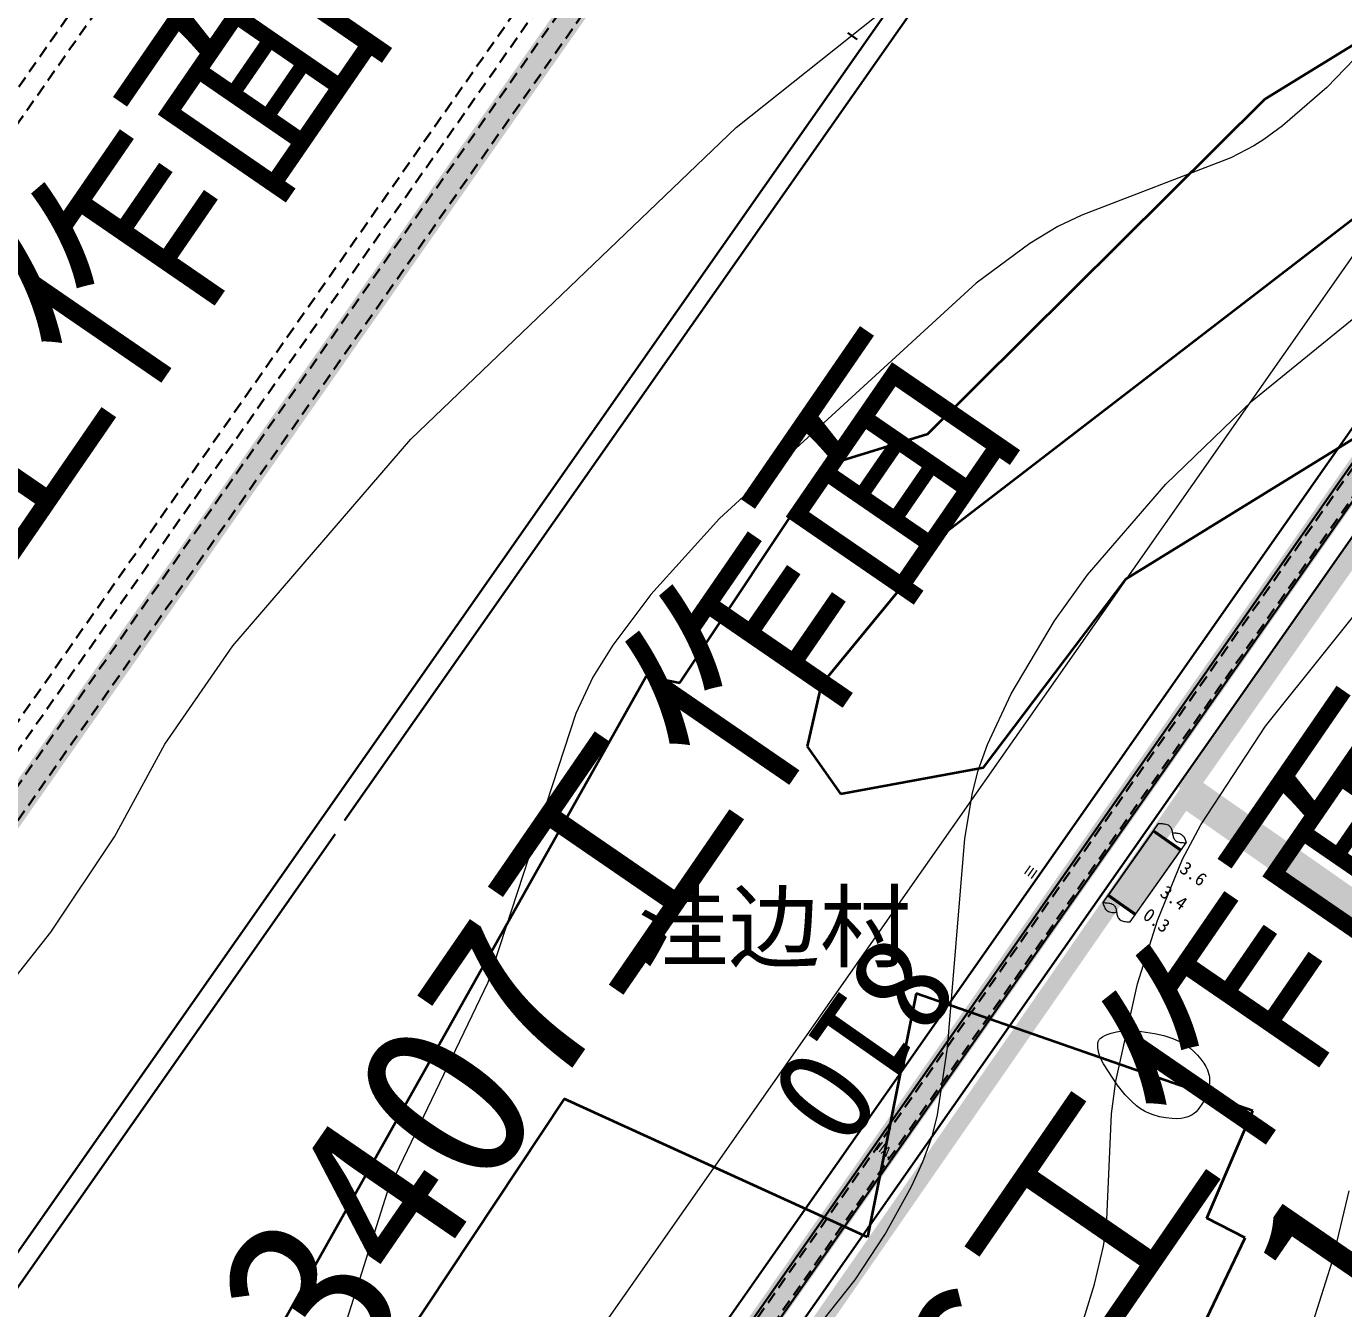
# Model space of a CAD drawing. Header units: inches. Extents: x 36473197 to 36486087, y 3899343 to 3911260.
# Drawn here: x 36480013.5 to 36480407.9, y 3905355 to 3905739.1 of the extents above; entities that cross this region are included whole.
import ezdxf

# ---------------------------------------------------------------- set-up
doc = ezdxf.new("R2010")
doc.units = ezdxf.units.IN
doc.header["$MEASUREMENT"] = 0
doc.linetypes.add('ACAD_ISO02W100', pattern=[15, 12, -3])
doc.linetypes.add('虚线', pattern=[0.0045, 0.00175, -0.001, 0.00175])
doc.layers.get('Defpoints').update_dxf_attribs({"lineweight": 0})
doc.layers.add('0，2022年3季度接续', color=3, linetype='Continuous')
doc.layers.add('0，2022年4季度接续', color=40, linetype='ACAD_ISO02W100')
for name, color, linetype, lineweight in [('4煤底板等值线', 7, 'Continuous', 0), ('可采边界', 7, 'Continuous', 0), ('四盘区泄水巷设计', 7, 'Continuous', 0), ('四盘区辅运巷', 7, 'Continuous', 0), ('小柱状', 7, 'Continuous', 0), ('居民地', 7, 'Continuous', 0), ('巷道', 7, 'Continuous', 0), ('巷道掘进尺', 7, 'Continuous', 0), ('巷道注记', 7, 'Continuous', 0)]:
    doc.layers.add(name, color=color, linetype=linetype, lineweight=lineweight)
doc.styles.add('仿宋', font='simfang.ttf')
doc.styles.add('仿宋_GB2312', font='')
doc.styles.add('宋体', font='SIMSUN.TTC')
doc.styles.add('黑体', font='simhei.ttf')
doc.styles.get('仿宋_GB2312').set_extended_font_data('仿宋_GB2312')
doc.dimstyles.get("Standard").update_dxf_attribs({"dimtxt": 30, "dimasz": 20, "dimexe": 0.18, "dimexo": 0.0625, "dimgap": 0.09, "dimtad": 1, "dimdec": 0, "dimzin": 0, "dimdsep": 46, "dimtxsty": '仿宋', "dimcen": 0.09, "dimclrd": 150, "dimclre": 150, "dimadec": 0, "dimazin": 0, "dimtfac": 1, "dimtdec": 0, "dimtofl": 0, "dimtmove": 0, "dimatfit": 3, "dimfxl": 1, "dimtolj": 1, "dimtzin": 0, "dimlwd": 0, "dimarcsym": 0})

# ---------------------------------------------------------------- blocks, each defined once
blk = doc.blocks.new('*D204')
at = {"layer": 'Defpoints', "color": 0, "transparency": 16777216}
for p in [(36476925.52, 3911082.36), (36486060.15, 3904950.04), (36485936.09, 3904772.87)]:
    blk.add_point(p, dxfattribs=at)
at = {"layer": '四盘区辅运巷', "color": 150, "lineweight": -2, "transparency": 16777216}
for p, q in [((36476925.55, 3911082.41), (36477049.68, 3911259.68)), ((36485936.12, 3904772.92), (36486060.25, 3904950.19))]:
    blk.add_line(p, q, dxfattribs=at)
at = {"layer": '四盘区辅运巷', "color": 150, "lineweight": 0, "transparency": 16777216}
blk.add_line((36477065.96, 3911248.06), (36486043.76, 3904961.51), dxfattribs=at)
at = {"layer": '四盘区辅运巷', "color": 150, "transparency": 16777216}
for points in [[(36477067.87, 3911250.79), (36477064.05, 3911245.33), (36477049.58, 3911259.53)], [(36486045.68, 3904964.24), (36486041.85, 3904958.78), (36486060.15, 3904950.04)]]:
    blk.add_solid(points, dxfattribs=at)
at = {"layer": '四盘区辅运巷', "color": 0, "transparency": 16777216, "insert": (36481563.62, 3908117.29), "char_height": 30, "attachment_point": 5, "rotation": 324.9991, "style": '仿宋'}
blk.add_mtext('\\A1;1100', dxfattribs=at)
blk = doc.blocks.new('*D224')
at = {"layer": 'Defpoints', "color": 0, "transparency": 16777216}
for p in [(36480515.91, 3905753.51), (36480019.68, 3905112.14), (36480051.32, 3905089.99)]:
    blk.add_point(p, dxfattribs=at)
at = {"layer": '可采边界', "color": 150, "lineweight": -2, "transparency": 16777216}
for p, q in [((36480515.86, 3905753.54), (36480484.13, 3905775.76)), ((36480051.27, 3905090.03), (36480019.54, 3905112.25))]:
    blk.add_line(p, q, dxfattribs=at)
at = {"layer": '可采边界', "color": 150, "lineweight": 0, "transparency": 16777216}
blk.add_line((36480472.81, 3905759.28), (36480031.16, 3905128.53), dxfattribs=at)
at = {"layer": '可采边界', "color": 150, "transparency": 16777216}
for points in [[(36480475.54, 3905757.36), (36480470.07, 3905761.19), (36480484.28, 3905775.66)], [(36480033.89, 3905126.61), (36480028.43, 3905130.44), (36480019.68, 3905112.14)]]:
    blk.add_solid(points, dxfattribs=at)
at = {"layer": '可采边界', "color": 0, "transparency": 16777216, "insert": (36480264.48, 3905435.15), "char_height": 30, "attachment_point": 5, "rotation": 235.0004, "style": '仿宋'}
blk.add_mtext('\\A1;810', dxfattribs=at)

msp = doc.modelspace()

# ---------------------------------------------------------------- hatches: boundary and pattern name
at = {"layer": '小柱状', "lineweight": 0}
h = msp.add_hatch(dxfattribs=at)
h.set_pattern_fill('细粒砂岩_1', color=256, scale=100, angle=-35, style=0, pattern_type=2)
h.set_pattern_definition([(145, (36480351.13093, 3905492.13757), (-0.344146, -0.49149), [0.007222, -0.592778]), (145, (36480351.1351, 3905492.13587), (-0.344146, -0.49149), [0.016, -0.584]), (145, (36480351.1377, 3905492.13525), (-0.344146, -0.49149), [0.021, -0.579]), (145, (36480351.14015, 3905492.1348), (-0.344146, -0.49149), [0.02552, -0.57448]), (145, (36480351.1418, 3905492.13485), (-0.344146, -0.49149), [0.02812, -0.57188]), (145, (36480351.1434, 3905492.1349), (-0.344146, -0.49149), [0.03072, -0.56928]), (145, (36480351.14506, 3905492.135), (-0.344146, -0.49149), [0.03332, -0.56668]), (145, (36480351.1466, 3905492.13513), (-0.344146, -0.49149), [0.035708, -0.564292]), (145, (36480351.1478, 3905492.1355), (-0.344146, -0.49149), [0.037246, -0.562754]), (145, (36480351.149, 3905492.1359), (-0.344146, -0.49149), [0.038785, -0.561215]), (145, (36480351.1502, 3905492.13627), (-0.344146, -0.49149), [0.040323, -0.559677]), (145, (36480351.1514, 3905492.13664), (-0.344146, -0.49149), [0.04186, -0.55814]), (145, (36480351.15263, 3905492.137), (-0.344146, -0.49149), [9e-17, -0.6]), (145, (36480351.15263, 3905492.137), (-0.344146, -0.49149), [0.0434, -0.5566]), (145, (36480351.15353, 3905492.1376), (-0.344146, -0.49149), [0.0442, -0.5558]), (145, (36480351.15444, 3905492.1382), (-0.344146, -0.49149), [0.045, -0.555]), (145, (36480351.15534, 3905492.1388), (-0.344146, -0.49149), [0.0458, -0.5542]), (145, (36480351.15624, 3905492.1394), (-0.344146, -0.49149), [0.0466, -0.5534]), (145, (36480351.15714, 3905492.13997), (-0.344146, -0.49149), [0.0474, -0.5526]), (145, (36480351.15804, 3905492.14056), (-0.344146, -0.49149), [4e-17, -0.6]), (145, (36480351.15804, 3905492.14056), (-0.344146, -0.49149), [0.0482, -0.5518]), (145, (36480351.1587, 3905492.1413), (-0.344146, -0.49149), [0.048477, -0.551523]), (145, (36480351.1594, 3905492.14204), (-0.344146, -0.49149), [0.048754, -0.551246]), (145, (36480351.1601, 3905492.1428), (-0.344146, -0.49149), [0.04903, -0.55097]), (145, (36480351.1608, 3905492.1435), (-0.344146, -0.49149), [0.049308, -0.550692]), (145, (36480351.1615, 3905492.14426), (-0.344146, -0.49149), [0.049585, -0.550415]), (145, (36480351.16216, 3905492.145), (-0.344146, -0.49149), [0.04986, -0.55014]), (145, (36480351.16274, 3905492.1458), (-0.344146, -0.49149), [0.04986, -0.55014]), (145, (36480351.1632, 3905492.1467), (-0.344146, -0.49149), [0.049585, -0.550415]), (145, (36480351.16366, 3905492.1476), (-0.344146, -0.49149), [0.049308, -0.550692]), (145, (36480351.1641, 3905492.1485), (-0.344146, -0.49149), [0.04903, -0.55097]), (145, (36480351.1646, 3905492.1494), (-0.344146, -0.49149), [0.048754, -0.551246]), (145, (36480351.16504, 3905492.1503), (-0.344146, -0.49149), [0.048477, -0.551523]), (145, (36480351.1655, 3905492.1512), (-0.344146, -0.49149), [0.0482, -0.5518]), (145, (36480351.126, 3905492.17885), (-0.344146, -0.49149), [4e-17, -0.6]), (145, (36480351.16574, 3905492.15226), (-0.344146, -0.49149), [0.0474, -0.5526]), (145, (36480351.166, 3905492.1533), (-0.344146, -0.49149), [0.0466, -0.5534]), (145, (36480351.16623, 3905492.15435), (-0.344146, -0.49149), [0.0458, -0.5542]), (145, (36480351.1665, 3905492.1554), (-0.344146, -0.49149), [0.045, -0.555]), (145, (36480351.1667, 3905492.15645), (-0.344146, -0.49149), [0.0442, -0.5558]), (145, (36480351.167, 3905492.1575), (-0.344146, -0.49149), [0.0434, -0.5566]), (145, (36480351.1314, 3905492.1824), (-0.344146, -0.49149), [0, -0.6]), (145, (36480351.1669, 3905492.15876), (-0.344146, -0.49149), [0.04186, -0.55814]), (145, (36480351.16686, 3905492.16), (-0.344146, -0.49149), [0.040323, -0.559677]), (145, (36480351.1668, 3905492.1613), (-0.344146, -0.49149), [0.038785, -0.561215]), (145, (36480351.16675, 3905492.16254), (-0.344146, -0.49149), [0.037246, -0.562754]), (145, (36480351.1667, 3905492.1638), (-0.344146, -0.49149), [0.035708, -0.564292]), (145, (36480351.1663, 3905492.1653), (-0.344146, -0.49149), [0.03332, -0.56668]), (145, (36480351.1658, 3905492.1669), (-0.344146, -0.49149), [0.03072, -0.56928]), (145, (36480351.1653, 3905492.16844), (-0.344146, -0.49149), [0.02812, -0.57188]), (145, (36480351.1648, 3905492.17), (-0.344146, -0.49149), [0.02552, -0.57448]), (145, (36480351.16353, 3905492.1721), (-0.344146, -0.49149), [0.021, -0.579]), (145, (36480351.16206, 3905492.17437), (-0.344146, -0.49149), [0.016, -0.584]), (145, (36480351.1601, 3905492.1767), (-0.344146, -0.49149), [0.01011, -0.58989]), (145, (36480351.07, 3905492.17744), (-0.344146, -0.49149), [0.007222, -0.592778]), (145, (36480351.07415, 3905492.17574), (-0.344146, -0.49149), [0.016, -0.584]), (145, (36480351.07677, 3905492.1751), (-0.344146, -0.49149), [0.021, -0.579]), (145, (36480351.0792, 3905492.17465), (-0.344146, -0.49149), [0.02552, -0.57448]), (145, (36480351.08083, 3905492.1747), (-0.344146, -0.49149), [0.02812, -0.57188]), (145, (36480351.0825, 3905492.1748), (-0.344146, -0.49149), [0.03072, -0.56928]), (145, (36480351.0841, 3905492.17487), (-0.344146, -0.49149), [0.03332, -0.56668]), (145, (36480351.08566, 3905492.175), (-0.344146, -0.49149), [0.035708, -0.564292]), (145, (36480351.08686, 3905492.1754), (-0.344146, -0.49149), [0.037246, -0.562754]), (145, (36480351.08807, 3905492.17576), (-0.344146, -0.49149), [0.038785, -0.561215]), (145, (36480351.0893, 3905492.17614), (-0.344146, -0.49149), [0.040323, -0.559677]), (145, (36480351.0905, 3905492.1765), (-0.344146, -0.49149), [0.04186, -0.55814]), (145, (36480351.0917, 3905492.1769), (-0.344146, -0.49149), [2e-17, -0.6]), (145, (36480351.0917, 3905492.1769), (-0.344146, -0.49149), [0.0434, -0.5566]), (145, (36480351.0926, 3905492.1775), (-0.344146, -0.49149), [0.0442, -0.5558]), (145, (36480351.0935, 3905492.1781), (-0.344146, -0.49149), [0.045, -0.555]), (145, (36480351.0944, 3905492.17866), (-0.344146, -0.49149), [0.0458, -0.5542]), (145, (36480351.0953, 3905492.17925), (-0.344146, -0.49149), [0.0466, -0.5534]), (145, (36480351.0962, 3905492.17984), (-0.344146, -0.49149), [0.0474, -0.5526]), (145, (36480351.0971, 3905492.18043), (-0.344146, -0.49149), [2e-17, -0.6]), (145, (36480351.0971, 3905492.18043), (-0.344146, -0.49149), [0.0482, -0.5518]), (145, (36480351.0978, 3905492.1812), (-0.344146, -0.49149), [0.048477, -0.551523]), (145, (36480351.09846, 3905492.1819), (-0.344146, -0.49149), [0.048754, -0.551246]), (145, (36480351.09915, 3905492.18265), (-0.344146, -0.49149), [0.04903, -0.55097]), (145, (36480351.09983, 3905492.1834), (-0.344146, -0.49149), [0.049308, -0.550692]), (145, (36480351.1005, 3905492.18413), (-0.344146, -0.49149), [0.049585, -0.550415]), (145, (36480351.1012, 3905492.1849), (-0.344146, -0.49149), [0.04986, -0.55014]), (145, (36480351.1018, 3905492.1857), (-0.344146, -0.49149), [0.04986, -0.55014]), (145, (36480351.10224, 3905492.1866), (-0.344146, -0.49149), [0.049585, -0.550415]), (145, (36480351.1027, 3905492.1875), (-0.344146, -0.49149), [0.049308, -0.550692]), (145, (36480351.10316, 3905492.1884), (-0.344146, -0.49149), [0.04903, -0.55097]), (145, (36480351.1036, 3905492.1893), (-0.344146, -0.49149), [0.048754, -0.551246]), (145, (36480351.1041, 3905492.1902), (-0.344146, -0.49149), [0.048477, -0.551523]), (145, (36480351.10454, 3905492.1911), (-0.344146, -0.49149), [0.0482, -0.5518]), (145, (36480351.06506, 3905492.2187), (-0.344146, -0.49149), [0, -0.6]), (145, (36480351.1048, 3905492.1921), (-0.344146, -0.49149), [0.0474, -0.5526]), (145, (36480351.10503, 3905492.1932), (-0.344146, -0.49149), [0.0466, -0.5534]), (145, (36480351.1053, 3905492.1942), (-0.344146, -0.49149), [0.0458, -0.5542]), (145, (36480351.1055, 3905492.1953), (-0.344146, -0.49149), [0.045, -0.555]), (145, (36480351.1058, 3905492.1963), (-0.344146, -0.49149), [0.0442, -0.5558]), (145, (36480351.106, 3905492.1974), (-0.344146, -0.49149), [0.0434, -0.5566]), (145, (36480351.07047, 3905492.22227), (-0.344146, -0.49149), [4e-17, -0.6]), (145, (36480351.10596, 3905492.19863), (-0.344146, -0.49149), [0.04186, -0.55814]), (145, (36480351.1059, 3905492.1999), (-0.344146, -0.49149), [0.040323, -0.559677]), (145, (36480351.10585, 3905492.20115), (-0.344146, -0.49149), [0.038785, -0.561215]), (145, (36480351.1058, 3905492.2024), (-0.344146, -0.49149), [0.037246, -0.562754]), (145, (36480351.10574, 3905492.2037), (-0.344146, -0.49149), [0.035708, -0.564292]), (145, (36480351.10533, 3905492.2052), (-0.344146, -0.49149), [0.03332, -0.56668]), (145, (36480351.10484, 3905492.20674), (-0.344146, -0.49149), [0.03072, -0.56928]), (145, (36480351.10435, 3905492.2083), (-0.344146, -0.49149), [0.02812, -0.57188]), (145, (36480351.10386, 3905492.2099), (-0.344146, -0.49149), [0.02552, -0.57448]), (145, (36480351.1026, 3905492.212), (-0.344146, -0.49149), [0.021, -0.579]), (145, (36480351.1011, 3905492.21424), (-0.344146, -0.49149), [0.016, -0.584]), (145, (36480351.09915, 3905492.2166), (-0.344146, -0.49149), [0.01011, -0.58989]), (145, (36480351.00814, 3905492.22355), (-0.344146, -0.49149), [0.007222, -0.592778]), (145, (36480351.0123, 3905492.22185), (-0.344146, -0.49149), [0.016, -0.584]), (145, (36480351.01493, 3905492.22123), (-0.344146, -0.49149), [0.021, -0.579]), (145, (36480351.01736, 3905492.22076), (-0.344146, -0.49149), [0.02552, -0.57448]), (145, (36480351.019, 3905492.2208), (-0.344146, -0.49149), [0.02812, -0.57188]), (145, (36480351.02063, 3905492.2209), (-0.344146, -0.49149), [0.03072, -0.56928]), (145, (36480351.0223, 3905492.221), (-0.344146, -0.49149), [0.03332, -0.56668]), (145, (36480351.0238, 3905492.2211), (-0.344146, -0.49149), [0.035708, -0.564292]), (145, (36480351.025, 3905492.2215), (-0.344146, -0.49149), [0.037246, -0.562754]), (145, (36480351.02623, 3905492.22187), (-0.344146, -0.49149), [0.038785, -0.561215]), (145, (36480351.02743, 3905492.22224), (-0.344146, -0.49149), [0.040323, -0.559677]), (145, (36480351.02864, 3905492.2226), (-0.344146, -0.49149), [0.04186, -0.55814]), (145, (36480351.02984, 3905492.223), (-0.344146, -0.49149), [0, -0.6]), (145, (36480351.02984, 3905492.223), (-0.344146, -0.49149), [0.0434, -0.5566]), (145, (36480351.03074, 3905492.2236), (-0.344146, -0.49149), [0.0442, -0.5558]), (145, (36480351.03164, 3905492.2242), (-0.344146, -0.49149), [0.045, -0.555]), (145, (36480351.03255, 3905492.22477), (-0.344146, -0.49149), [0.0458, -0.5542]), (145, (36480351.03345, 3905492.22536), (-0.344146, -0.49149), [0.0466, -0.5534]), (145, (36480351.03435, 3905492.22595), (-0.344146, -0.49149), [0.0474, -0.5526]), (145, (36480351.03525, 3905492.22654), (-0.344146, -0.49149), [3e-17, -0.6]), (145, (36480351.03525, 3905492.22654), (-0.344146, -0.49149), [0.0482, -0.5518]), (145, (36480351.03594, 3905492.2273), (-0.344146, -0.49149), [0.048477, -0.551523]), (145, (36480351.0366, 3905492.228), (-0.344146, -0.49149), [0.048754, -0.551246]), (145, (36480351.0373, 3905492.22876), (-0.344146, -0.49149), [0.04903, -0.55097]), (145, (36480351.038, 3905492.2295), (-0.344146, -0.49149), [0.049308, -0.550692]), (145, (36480351.0387, 3905492.23024), (-0.344146, -0.49149), [0.049585, -0.550415]), (145, (36480351.0394, 3905492.231), (-0.344146, -0.49149), [0.04986, -0.55014]), (145, (36480351.03994, 3905492.2318), (-0.344146, -0.49149), [0.04986, -0.55014]), (145, (36480351.0404, 3905492.2327), (-0.344146, -0.49149), [0.049585, -0.550415]), (145, (36480351.04087, 3905492.2336), (-0.344146, -0.49149), [0.049308, -0.550692]), (145, (36480351.0413, 3905492.2345), (-0.344146, -0.49149), [0.04903, -0.55097]), (145, (36480351.0418, 3905492.2354), (-0.344146, -0.49149), [0.048754, -0.551246]), (145, (36480351.04225, 3905492.2363), (-0.344146, -0.49149), [0.048477, -0.551523]), (145, (36480351.0427, 3905492.2372), (-0.344146, -0.49149), [0.0482, -0.5518]), (145, (36480351.0032, 3905492.26483), (-0.344146, -0.49149), [3e-17, -0.6]), (145, (36480351.04295, 3905492.23824), (-0.344146, -0.49149), [0.0474, -0.5526]), (145, (36480351.0432, 3905492.2393), (-0.344146, -0.49149), [0.0466, -0.5534]), (145, (36480351.04344, 3905492.24033), (-0.344146, -0.49149), [0.0458, -0.5542]), (145, (36480351.0437, 3905492.2414), (-0.344146, -0.49149), [0.045, -0.555]), (145, (36480351.04394, 3905492.24243), (-0.344146, -0.49149), [0.0442, -0.5558]), (145, (36480351.0442, 3905492.2435), (-0.344146, -0.49149), [0.0434, -0.5566]), (145, (36480351.0086, 3905492.2684), (-0.344146, -0.49149), [3e-17, -0.6]), (145, (36480351.0441, 3905492.24474), (-0.344146, -0.49149), [0.04186, -0.55814]), (145, (36480351.04407, 3905492.246), (-0.344146, -0.49149), [0.040323, -0.559677]), (145, (36480351.044, 3905492.24726), (-0.344146, -0.49149), [0.038785, -0.561215]), (145, (36480351.04395, 3905492.2485), (-0.344146, -0.49149), [0.037246, -0.562754]), (145, (36480351.0439, 3905492.2498), (-0.344146, -0.49149), [0.035708, -0.564292]), (145, (36480351.0435, 3905492.2513), (-0.344146, -0.49149), [0.03332, -0.56668]), (145, (36480351.043, 3905492.25285), (-0.344146, -0.49149), [0.03072, -0.56928]), (145, (36480351.0425, 3905492.2544), (-0.344146, -0.49149), [0.02812, -0.57188]), (145, (36480351.042, 3905492.256), (-0.344146, -0.49149), [0.02552, -0.57448]), (145, (36480351.04074, 3905492.2581), (-0.344146, -0.49149), [0.021, -0.579]), (145, (36480351.03927, 3905492.26035), (-0.344146, -0.49149), [0.016, -0.584]), (145, (36480351.0373, 3905492.2627), (-0.344146, -0.49149), [0.01011, -0.58989]), (145, (36480350.7131, 3905492.0639), (-0.344146, -0.49149), [0.007222, -0.592778]), (145, (36480350.7173, 3905492.0622), (-0.344146, -0.49149), [0.016, -0.584]), (145, (36480350.7199, 3905492.0616), (-0.344146, -0.49149), [0.021, -0.579]), (145, (36480350.7223, 3905492.0611), (-0.344146, -0.49149), [0.02552, -0.57448]), (145, (36480350.72397, 3905492.0612), (-0.344146, -0.49149), [0.02812, -0.57188]), (145, (36480350.7256, 3905492.06125), (-0.344146, -0.49149), [0.03072, -0.56928]), (145, (36480350.72724, 3905492.0613), (-0.344146, -0.49149), [0.03332, -0.56668]), (145, (36480350.7288, 3905492.06146), (-0.344146, -0.49149), [0.035708, -0.564292]), (145, (36480350.73, 3905492.06184), (-0.344146, -0.49149), [0.037246, -0.562754]), (145, (36480350.7312, 3905492.0622), (-0.344146, -0.49149), [0.038785, -0.561215]), (145, (36480350.7324, 3905492.0626), (-0.344146, -0.49149), [0.040323, -0.559677]), (145, (36480350.7336, 3905492.063), (-0.344146, -0.49149), [0.04186, -0.55814]), (145, (36480350.7348, 3905492.06335), (-0.344146, -0.49149), [1e-17, -0.6]), (145, (36480350.7348, 3905492.06335), (-0.344146, -0.49149), [0.0434, -0.5566]), (145, (36480350.7357, 3905492.06394), (-0.344146, -0.49149), [0.0442, -0.5558]), (145, (36480350.7366, 3905492.0645), (-0.344146, -0.49149), [0.045, -0.555]), (145, (36480350.7375, 3905492.0651), (-0.344146, -0.49149), [0.0458, -0.5542]), (145, (36480350.7384, 3905492.0657), (-0.344146, -0.49149), [0.0466, -0.5534]), (145, (36480350.7393, 3905492.0663), (-0.344146, -0.49149), [0.0474, -0.5526]), (145, (36480350.7402, 3905492.0669), (-0.344146, -0.49149), [0, -0.6]), (145, (36480350.7402, 3905492.0669), (-0.344146, -0.49149), [0.0482, -0.5518]), (145, (36480350.7409, 3905492.0676), (-0.344146, -0.49149), [0.048477, -0.551523]), (145, (36480350.7416, 3905492.06837), (-0.344146, -0.49149), [0.048754, -0.551246]), (145, (36480350.7423, 3905492.0691), (-0.344146, -0.49149), [0.04903, -0.55097]), (145, (36480350.74297, 3905492.06985), (-0.344146, -0.49149), [0.049308, -0.550692]), (145, (36480350.74366, 3905492.0706), (-0.344146, -0.49149), [0.049585, -0.550415]), (145, (36480350.74434, 3905492.0713), (-0.344146, -0.49149), [0.04986, -0.55014]), (145, (36480350.7449, 3905492.07214), (-0.344146, -0.49149), [0.04986, -0.55014]), (145, (36480350.7454, 3905492.07304), (-0.344146, -0.49149), [0.049585, -0.550415]), (145, (36480350.74584, 3905492.07394), (-0.344146, -0.49149), [0.049308, -0.550692]), (145, (36480350.7463, 3905492.07484), (-0.344146, -0.49149), [0.04903, -0.55097]), (145, (36480350.74676, 3905492.07574), (-0.344146, -0.49149), [0.048754, -0.551246]), (145, (36480350.7472, 3905492.07664), (-0.344146, -0.49149), [0.048477, -0.551523]), (145, (36480350.7477, 3905492.07754), (-0.344146, -0.49149), [0.0482, -0.5518]), (145, (36480350.7082, 3905492.1052), (-0.344146, -0.49149), [2e-17, -0.6]), (145, (36480350.7479, 3905492.0786), (-0.344146, -0.49149), [0.0474, -0.5526]), (145, (36480350.74817, 3905492.07963), (-0.344146, -0.49149), [0.0466, -0.5534]), (145, (36480350.7484, 3905492.0807), (-0.344146, -0.49149), [0.0458, -0.5542]), (145, (36480350.74866, 3905492.08173), (-0.344146, -0.49149), [0.045, -0.555]), (145, (36480350.7489, 3905492.0828), (-0.344146, -0.49149), [0.0442, -0.5558]), (145, (36480350.74915, 3905492.0838), (-0.344146, -0.49149), [0.0434, -0.5566]), (145, (36480350.7136, 3905492.1087), (-0.344146, -0.49149), [4e-17, -0.6]), (145, (36480350.7491, 3905492.0851), (-0.344146, -0.49149), [0.04186, -0.55814]), (145, (36480350.74904, 3905492.08635), (-0.344146, -0.49149), [0.040323, -0.559677]), (145, (36480350.749, 3905492.0876), (-0.344146, -0.49149), [0.038785, -0.561215]), (145, (36480350.7489, 3905492.08887), (-0.344146, -0.49149), [0.037246, -0.562754]), (145, (36480350.7489, 3905492.0901), (-0.344146, -0.49149), [0.035708, -0.564292]), (145, (36480350.74847, 3905492.09163), (-0.344146, -0.49149), [0.03332, -0.56668]), (145, (36480350.748, 3905492.0932), (-0.344146, -0.49149), [0.03072, -0.56928]), (145, (36480350.7475, 3905492.09476), (-0.344146, -0.49149), [0.02812, -0.57188]), (145, (36480350.747, 3905492.0963), (-0.344146, -0.49149), [0.02552, -0.57448]), (145, (36480350.7457, 3905492.09844), (-0.344146, -0.49149), [0.021, -0.579]), (145, (36480350.74424, 3905492.1007), (-0.344146, -0.49149), [0.016, -0.584]), (145, (36480350.7423, 3905492.10304), (-0.344146, -0.49149), [0.01011, -0.58989]), (145, (36480350.65216, 3905492.10377), (-0.344146, -0.49149), [0.007222, -0.592778]), (145, (36480350.6563, 3905492.10207), (-0.344146, -0.49149), [0.016, -0.584]), (145, (36480350.65895, 3905492.10145), (-0.344146, -0.49149), [0.021, -0.579]), (145, (36480350.6614, 3905492.101), (-0.344146, -0.49149), [0.02552, -0.57448]), (145, (36480350.663, 3905492.10105), (-0.344146, -0.49149), [0.02812, -0.57188]), (145, (36480350.66465, 3905492.1011), (-0.344146, -0.49149), [0.03072, -0.56928]), (145, (36480350.6663, 3905492.1012), (-0.344146, -0.49149), [0.03332, -0.56668]), (145, (36480350.66784, 3905492.10133), (-0.344146, -0.49149), [0.035708, -0.564292]), (145, (36480350.66905, 3905492.1017), (-0.344146, -0.49149), [0.037246, -0.562754]), (145, (36480350.67025, 3905492.1021), (-0.344146, -0.49149), [0.038785, -0.561215]), (145, (36480350.67145, 3905492.10246), (-0.344146, -0.49149), [0.040323, -0.559677]), (145, (36480350.67266, 3905492.10284), (-0.344146, -0.49149), [0.04186, -0.55814]), (145, (36480350.67386, 3905492.1032), (-0.344146, -0.49149), [0, -0.6]), (145, (36480350.67386, 3905492.1032), (-0.344146, -0.49149), [0.0434, -0.5566]), (145, (36480350.67476, 3905492.1038), (-0.344146, -0.49149), [0.0442, -0.5558]), (145, (36480350.67566, 3905492.1044), (-0.344146, -0.49149), [0.045, -0.555]), (145, (36480350.67656, 3905492.105), (-0.344146, -0.49149), [0.0458, -0.5542]), (145, (36480350.67747, 3905492.1056), (-0.344146, -0.49149), [0.0466, -0.5534]), (145, (36480350.67837, 3905492.10617), (-0.344146, -0.49149), [0.0474, -0.5526]), (145, (36480350.67927, 3905492.10676), (-0.344146, -0.49149), [2e-17, -0.6]), (145, (36480350.67927, 3905492.10676), (-0.344146, -0.49149), [0.0482, -0.5518]), (145, (36480350.67996, 3905492.1075), (-0.344146, -0.49149), [0.048477, -0.551523]), (145, (36480350.68064, 3905492.10824), (-0.344146, -0.49149), [0.048754, -0.551246]), (145, (36480350.6813, 3905492.109), (-0.344146, -0.49149), [0.04903, -0.55097]), (145, (36480350.682, 3905492.1097), (-0.344146, -0.49149), [0.049308, -0.550692]), (145, (36480350.6827, 3905492.11046), (-0.344146, -0.49149), [0.049585, -0.550415]), (145, (36480350.6834, 3905492.1112), (-0.344146, -0.49149), [0.04986, -0.55014]), (145, (36480350.68396, 3905492.112), (-0.344146, -0.49149), [0.04986, -0.55014]), (145, (36480350.6844, 3905492.1129), (-0.344146, -0.49149), [0.049585, -0.550415]), (145, (36480350.6849, 3905492.1138), (-0.344146, -0.49149), [0.049308, -0.550692]), (145, (36480350.68534, 3905492.1147), (-0.344146, -0.49149), [0.04903, -0.55097]), (145, (36480350.6858, 3905492.1156), (-0.344146, -0.49149), [0.048754, -0.551246]), (145, (36480350.68626, 3905492.1165), (-0.344146, -0.49149), [0.048477, -0.551523]), (145, (36480350.6867, 3905492.1174), (-0.344146, -0.49149), [0.0482, -0.5518]), (145, (36480350.64724, 3905492.14505), (-0.344146, -0.49149), [2e-17, -0.6]), (145, (36480350.687, 3905492.11846), (-0.344146, -0.49149), [0.0474, -0.5526]), (145, (36480350.6872, 3905492.1195), (-0.344146, -0.49149), [0.0466, -0.5534]), (145, (36480350.68746, 3905492.12055), (-0.344146, -0.49149), [0.0458, -0.5542]), (145, (36480350.6877, 3905492.1216), (-0.344146, -0.49149), [0.045, -0.555]), (145, (36480350.68795, 3905492.12265), (-0.344146, -0.49149), [0.0442, -0.5558]), (145, (36480350.6882, 3905492.1237), (-0.344146, -0.49149), [0.0434, -0.5566]), (145, (36480350.65265, 3905492.1486), (-0.344146, -0.49149), [2e-17, -0.6]), (145, (36480350.68814, 3905492.12496), (-0.344146, -0.49149), [0.04186, -0.55814]), (145, (36480350.6881, 3905492.1262), (-0.344146, -0.49149), [0.040323, -0.559677]), (145, (36480350.68803, 3905492.1275), (-0.344146, -0.49149), [0.038785, -0.561215]), (145, (36480350.688, 3905492.12874), (-0.344146, -0.49149), [0.037246, -0.562754]), (145, (36480350.6879, 3905492.13), (-0.344146, -0.49149), [0.035708, -0.564292]), (145, (36480350.6875, 3905492.1315), (-0.344146, -0.49149), [0.03332, -0.56668]), (145, (36480350.687, 3905492.1331), (-0.344146, -0.49149), [0.03072, -0.56928]), (145, (36480350.68653, 3905492.13463), (-0.344146, -0.49149), [0.02812, -0.57188]), (145, (36480350.68604, 3905492.1362), (-0.344146, -0.49149), [0.02552, -0.57448]), (145, (36480350.68476, 3905492.1383), (-0.344146, -0.49149), [0.021, -0.579]), (145, (36480350.6833, 3905492.14057), (-0.344146, -0.49149), [0.016, -0.584]), (145, (36480350.68133, 3905492.1429), (-0.344146, -0.49149), [0.01011, -0.58989]), (145, (36480350.5903, 3905492.1499), (-0.344146, -0.49149), [0.007222, -0.592778]), (145, (36480350.5945, 3905492.1482), (-0.344146, -0.49149), [0.016, -0.584]), (145, (36480350.5971, 3905492.14756), (-0.344146, -0.49149), [0.021, -0.579]), (145, (36480350.59954, 3905492.1471), (-0.344146, -0.49149), [0.02552, -0.57448]), (145, (36480350.6012, 3905492.14716), (-0.344146, -0.49149), [0.02812, -0.57188]), (145, (36480350.6028, 3905492.14723), (-0.344146, -0.49149), [0.03072, -0.56928]), (145, (36480350.60445, 3905492.1473), (-0.344146, -0.49149), [0.03332, -0.56668]), (145, (36480350.606, 3905492.14744), (-0.344146, -0.49149), [0.035708, -0.564292]), (145, (36480350.6072, 3905492.1478), (-0.344146, -0.49149), [0.037246, -0.562754]), (145, (36480350.6084, 3905492.1482), (-0.344146, -0.49149), [0.038785, -0.561215]), (145, (36480350.6096, 3905492.1486), (-0.344146, -0.49149), [0.040323, -0.559677]), (145, (36480350.6108, 3905492.14895), (-0.344146, -0.49149), [0.04186, -0.55814]), (145, (36480350.612, 3905492.1493), (-0.344146, -0.49149), [2e-17, -0.6]), (145, (36480350.612, 3905492.1493), (-0.344146, -0.49149), [0.0434, -0.5566]), (145, (36480350.6129, 3905492.1499), (-0.344146, -0.49149), [0.0442, -0.5558]), (145, (36480350.6138, 3905492.1505), (-0.344146, -0.49149), [0.045, -0.555]), (145, (36480350.6147, 3905492.1511), (-0.344146, -0.49149), [0.0458, -0.5542]), (145, (36480350.6156, 3905492.1517), (-0.344146, -0.49149), [0.0466, -0.5534]), (145, (36480350.6165, 3905492.1523), (-0.344146, -0.49149), [0.0474, -0.5526]), (145, (36480350.61743, 3905492.15287), (-0.344146, -0.49149), [0, -0.6]), (145, (36480350.61743, 3905492.15287), (-0.344146, -0.49149), [0.0482, -0.5518]), (145, (36480350.6181, 3905492.1536), (-0.344146, -0.49149), [0.048477, -0.551523]), (145, (36480350.6188, 3905492.15435), (-0.344146, -0.49149), [0.048754, -0.551246]), (145, (36480350.6195, 3905492.1551), (-0.344146, -0.49149), [0.04903, -0.55097]), (145, (36480350.6202, 3905492.1558), (-0.344146, -0.49149), [0.049308, -0.550692]), (145, (36480350.62087, 3905492.15656), (-0.344146, -0.49149), [0.049585, -0.550415]), (145, (36480350.62155, 3905492.1573), (-0.344146, -0.49149), [0.04986, -0.55014]), (145, (36480350.6221, 3905492.1581), (-0.344146, -0.49149), [0.04986, -0.55014]), (145, (36480350.6226, 3905492.159), (-0.344146, -0.49149), [0.049585, -0.550415]), (145, (36480350.62305, 3905492.1599), (-0.344146, -0.49149), [0.049308, -0.550692]), (145, (36480350.6235, 3905492.1608), (-0.344146, -0.49149), [0.04903, -0.55097]), (145, (36480350.62397, 3905492.1617), (-0.344146, -0.49149), [0.048754, -0.551246]), (145, (36480350.6244, 3905492.1626), (-0.344146, -0.49149), [0.048477, -0.551523]), (145, (36480350.6249, 3905492.1635), (-0.344146, -0.49149), [0.0482, -0.5518]), (145, (36480350.5854, 3905492.19116), (-0.344146, -0.49149), [0, -0.6]), (145, (36480350.62513, 3905492.16456), (-0.344146, -0.49149), [0.0474, -0.5526]), (145, (36480350.6254, 3905492.1656), (-0.344146, -0.49149), [0.0466, -0.5534]), (145, (36480350.6256, 3905492.16666), (-0.344146, -0.49149), [0.0458, -0.5542]), (145, (36480350.6259, 3905492.1677), (-0.344146, -0.49149), [0.045, -0.555]), (145, (36480350.6261, 3905492.16876), (-0.344146, -0.49149), [0.0442, -0.5558]), (145, (36480350.62636, 3905492.1698), (-0.344146, -0.49149), [0.0434, -0.5566]), (145, (36480350.5908, 3905492.1947), (-0.344146, -0.49149), [4e-17, -0.6]), (145, (36480350.6263, 3905492.17107), (-0.344146, -0.49149), [0.04186, -0.55814]), (145, (36480350.62625, 3905492.1723), (-0.344146, -0.49149), [0.040323, -0.559677]), (145, (36480350.6262, 3905492.1736), (-0.344146, -0.49149), [0.038785, -0.561215]), (145, (36480350.62614, 3905492.17485), (-0.344146, -0.49149), [0.037246, -0.562754]), (145, (36480350.6261, 3905492.1761), (-0.344146, -0.49149), [0.035708, -0.564292]), (145, (36480350.6257, 3905492.1776), (-0.344146, -0.49149), [0.03332, -0.56668]), (145, (36480350.6252, 3905492.1792), (-0.344146, -0.49149), [0.03072, -0.56928]), (145, (36480350.6247, 3905492.18074), (-0.344146, -0.49149), [0.02812, -0.57188]), (145, (36480350.6242, 3905492.1823), (-0.344146, -0.49149), [0.02552, -0.57448]), (145, (36480350.6229, 3905492.1844), (-0.344146, -0.49149), [0.021, -0.579]), (145, (36480350.62145, 3905492.1867), (-0.344146, -0.49149), [0.016, -0.584]), (145, (36480350.6195, 3905492.189), (-0.344146, -0.49149), [0.01011, -0.58989])])
h.paths.add_polyline_path([(36480350.87, 3905497.93), (36480359.04, 3905492.16), (36480359.27, 3905492.49), (36480351.1, 3905498.25)], flags=17)
at = {"layer": '小柱状'}
msp.add_hatch(color=7, dxfattribs=at).paths.add_polyline_path([(36480337.55, 3905479.04), (36480345.72, 3905473.27), (36480359.09, 3905492.23), (36480350.92, 3905498)], flags=17)
at = {"layer": '小柱状', "lineweight": 0}
h = msp.add_hatch(dxfattribs=at)
h.set_pattern_fill('泥岩_1_1', color=256, scale=133.333333, angle=-35, style=0, pattern_type=2)
h.set_pattern_definition([(145, (36480337.1017, 3905472.7507), (-0.45886, -0.65532), [0.266667, -0.533333]), (325, (36480337.4403, 3905473.00185), (0.45886, 0.65532), [0.266667, -0.533333]), (325, (36480336.94334, 3905473.1057), (0.45886, 0.65532), []), (325, (36480336.7139, 3905472.778), (0.45886, 0.65532), [])])
h.paths.add_polyline_path([(36480337.27, 3905478.64), (36480345.44, 3905472.88), (36480345.67, 3905473.2), (36480337.5, 3905478.97)], flags=17)

# ---------------------------------------------------------------- linework, layer by layer
at = {"layer": '0，2022年3季度接续', "color": 160, "linetype": 'ACAD_ISO02W100', "ltscale": 5, "const_width": 8.46}
msp.add_lwpolyline([(36480133.81, 3905681.57), (36480391.71, 3906050.26)], dxfattribs=at)
at = {"layer": '0，2022年3季度接续', "color": 160, "const_width": 5.29}
msp.add_lwpolyline([(36480362.18, 3905511.84), (36480504.57, 3905412.13), (36480715.26, 3905710.93), (36480571.89, 3905811.32), (36480362.18, 3905511.84)], dxfattribs=at)
at = {"layer": '0，2022年3季度接续', "linetype": 'ACAD_ISO02W100', "ltscale": 5, "const_width": 8.46}
msp.add_lwpolyline([(36479392.61, 3904622.8), (36480133.81, 3905681.57)], dxfattribs=at)
at = {"layer": '0，2022年3季度接续', "color": 1, "true_color": 0xff0000, "const_width": 5.29}
msp.add_lwpolyline([(36480117.26, 3905157.38), (36480259.48, 3905057.46), (36480505.17, 3905406.23), (36480360.13, 3905507.79), (36480117.26, 3905157.38)], dxfattribs=at)
at = {"layer": '0，2022年4季度接续', "color": 3, "linetype": 'ACAD_ISO02W100', "ltscale": 5, "const_width": 8.46}
msp.add_lwpolyline([(36480445.64, 3905653.14), (36480051.32, 3905089.99)], dxfattribs=at)
at = {"layer": '4煤底板等值线', "color": 7, "linetype": 'Continuous', "lineweight": 0, "flags": 128}
for points in [[(36479895.65, 3905332.63), (36479935.99, 3905368.71), (36479978.04, 3905413.65), (36480020.76, 3905467.73), (36480039.89, 3905496.3), (36480054.97, 3905524.11), (36480075.3, 3905553.56), (36480128.59, 3905615.48), (36480226.04, 3905708.81), (36480268.46, 3905742.55), (36480298.59, 3905762.98), (36480340.19, 3905785.29), (36480345.67, 3905788.75), (36480350.94, 3905792.47), (36480356.12, 3905796.82), (36480365.69, 3905806.33), (36480378.69, 3905822.01), (36480386.59, 3905833.18), (36480400.76, 3905857.01), (36480412.97, 3905883.06)], [(36480460.69, 3905780.79), (36480402.82, 3905720.79), (36480389.58, 3905709.28), (36480383.96, 3905705.18), (36480381.05, 3905703.31), (36480374.08, 3905699.71), (36480329.52, 3905682.53), (36480322.37, 3905679.19), (36480313.89, 3905674.05), (36480297.88, 3905662.18), (36480220.99, 3905591.66), (36480200.48, 3905568.89), (36480189.05, 3905553.7), (36480183.09, 3905544.09), (36480178, 3905533.29), (36480151.62, 3905452.68), (36480121.53, 3905389.85), (36480104.93, 3905337.54)], [(36480240.88, 3905337.4), (36480261.6, 3905363.59), (36480270.67, 3905377.3), (36480278.55, 3905391.55), (36480281.9, 3905398.93), (36480284.69, 3905406.57), (36480286.3, 3905413), (36480289.28, 3905433.11), (36480294.44, 3905495.8), (36480296.81, 3905509.46), (36480298.51, 3905516.15), (36480301.3, 3905523.98), (36480308.36, 3905539.17), (36480321.34, 3905560.97), (36480331.18, 3905574.77), (36480354.69, 3905601.94), (36480380.49, 3905626.96), (36480508.36, 3905731)], [(36480240.88, 3905337.4), (36480261.6, 3905363.59), (36480270.67, 3905377.3), (36480278.55, 3905391.55), (36480281.9, 3905398.93), (36480284.69, 3905406.57), (36480286.3, 3905413), (36480289.28, 3905433.11), (36480294.44, 3905495.8), (36480296.81, 3905509.46), (36480298.51, 3905516.15), (36480301.3, 3905523.98), (36480308.36, 3905539.17), (36480321.34, 3905560.97), (36480331.18, 3905574.77), (36480354.69, 3905601.94), (36480380.49, 3905626.96), (36480508.36, 3905731)], [(36480328.08, 3905345.43), (36480333.33, 3905362.28), (36480336, 3905373.69), (36480336.93, 3905379.44), (36480338.38, 3905413.31), (36480339.67, 3905423.15), (36480346.18, 3905452.3), (36480352.15, 3905471.26), (36480359.64, 3905489.59), (36480365.15, 3905499.94), (36480384.5, 3905529.47), (36480421.87, 3905576.08)], [(36480334.49, 3905435.23), (36480334.58, 3905435.37), (36480334.67, 3905435.51), (36480334.83, 3905435.7), (36480335.01, 3905435.88), (36480335.28, 3905436.1), (36480335.72, 3905436.41), (36480336.38, 3905436.78), (36480337.1, 3905437.1), (36480338.26, 3905437.51), (36480339.85, 3905437.91), (36480341.74, 3905438.19), (36480343.61, 3905438.29), (36480346.1, 3905438.19), (36480351.28, 3905437.41), (36480354.08, 3905436.75), (36480356.78, 3905435.87), (36480358.72, 3905435.03), (36480359.97, 3905434.36), (36480360.58, 3905433.98), (36480361.83, 3905433.05), (36480363.02, 3905432.01), (36480364.13, 3905430.9), (36480365.14, 3905429.72), (36480366.03, 3905428.48), (36480366.61, 3905427.51), (36480367.1, 3905426.52), (36480367.37, 3905425.84), (36480367.58, 3905425.15), (36480367.66, 3905424.79), (36480367.72, 3905424.43), (36480367.75, 3905424.04), (36480367.76, 3905423.25), (36480367.7, 3905422.44), (36480367.5, 3905421.22), (36480367.19, 3905420.01), (36480366.78, 3905418.81), (36480366.09, 3905417.28), (36480365.47, 3905416.19), (36480364.78, 3905415.17), (36480364.28, 3905414.54), (36480363.74, 3905413.95), (36480363.16, 3905413.43), (36480362.86, 3905413.19), (36480362.55, 3905412.98), (36480362.17, 3905412.78), (36480361.59, 3905412.52), (36480360.98, 3905412.32), (36480360.14, 3905412.11), (36480359.26, 3905411.97), (36480357.92, 3905411.87), (36480356.53, 3905411.9), (36480354.65, 3905412.09), (36480352.77, 3905412.46), (36480350.91, 3905412.99), (36480349.12, 3905413.69), (36480348.28, 3905414.1), (36480347.03, 3905414.86), (36480345.88, 3905415.71), (36480344.44, 3905416.97), (36480342.47, 3905419.04), (36480340.12, 3905422.06), (36480336, 3905428.27), (36480335.33, 3905429.55), (36480335.03, 3905430.23), (36480334.6, 3905431.52), (36480334.38, 3905432.52), (36480334.28, 3905433.17), (36480334.25, 3905433.8), (36480334.26, 3905434.26), (36480334.3, 3905434.55), (36480334.35, 3905434.83), (36480334.41, 3905435.04), (36480334.46, 3905435.17), (36480334.49, 3905435.23)], [(36480409.45, 3905390.27), (36480404.41, 3905368.91), (36480391.09, 3905326.94)]]:
    msp.add_lwpolyline(points, dxfattribs=at)
at = {"layer": '四盘区泄水巷设计', "color": 30, "linetype": '虚线', "lineweight": 30, "ltscale": 2000, "true_color": 0xff8000}
for p, q in [((36479579.37, 3904419.62), (36480518.02, 3905760.16)), ((36479590.15, 3904426.36), (36480522.09, 3905757.31))]:
    msp.add_line(p, q, dxfattribs=at)
at = {"layer": '四盘区辅运巷', "linetype": '虚线', "lineweight": 30, "ltscale": 2000}
for p, q in [((36480262.4, 3906079.75), (36479862.3, 3905508.33)), ((36480245.88, 3906045.69), (36479867.27, 3905504.86)), ((36480378.86, 3906026.68), (36479168.22, 3904297.69)), ((36480355.94, 3906004.41), (36479157.69, 3904293.1)), ((36480337.08, 3905987.94), (36479238.26, 3904418.62)), ((36480330.12, 3905986.71), (36479237.03, 3904425.59))]:
    msp.add_line(p, q, dxfattribs=at)
at = {"layer": '四盘区辅运巷', "linetype": 'Continuous', "lineweight": 30}
for p, q in [((36480403.08, 3905931.96), (36480023.26, 3905389.53)), ((36480409.71, 3905930.98), (36480108.78, 3905501.2)), ((36480105.92, 3905497.1), (36479960.87, 3905289.95)), ((36480023.26, 3905389.53), (36479948.81, 3905283.19))]:
    msp.add_line(p, q, dxfattribs=at)
at = {"layer": '四盘区辅运巷', "color": 30, "linetype": '虚线', "lineweight": 30, "ltscale": 2000, "true_color": 0xff8000}
msp.add_line((36480259.4, 3905737.19), (36480263.49, 3905734.32), dxfattribs=at)
at = {"layer": '小柱状', "color": 7, "linetype": 'Continuous', "lineweight": 0}
for p, q in [((36480335.88, 3905476.67), (36480352.59, 3905500.37)), ((36480344, 3905470.83), (36480360.72, 3905494.53))]:
    msp.add_line(p, q, dxfattribs=at)
at = {"layer": '小柱状', "linetype": 'Continuous', "flags": 128}
for points in [[(36480350.87, 3905497.93), (36480359.04, 3905492.16), (36480359.27, 3905492.49), (36480351.1, 3905498.25), (36480350.87, 3905497.93)], [(36480337.5, 3905478.97), (36480345.67, 3905473.2), (36480359.04, 3905492.16), (36480350.87, 3905497.93), (36480337.5, 3905478.97)], [(36480337.27, 3905478.64), (36480345.44, 3905472.88), (36480345.67, 3905473.2), (36480337.5, 3905478.97), (36480337.27, 3905478.64)]]:
    msp.add_lwpolyline(points, dxfattribs=at)
at = {"layer": '小柱状', "color": 7, "linetype": 'Continuous', "lineweight": 0, "flags": 128}
for points in [[(36480352.54, 3905500.3), (36480352.59, 3905500.3), (36480352.74, 3905500.3), (36480352.96, 3905500.29), (36480353.23, 3905500.28), (36480353.56, 3905500.26), (36480353.91, 3905500.23), (36480354.28, 3905500.18), (36480354.64, 3905500.1), (36480354.99, 3905500), (36480355.31, 3905499.88), (36480355.58, 3905499.72), (36480355.8, 3905499.54), (36480355.99, 3905499.32), (36480356.15, 3905499.09), (36480356.27, 3905498.84), (36480356.37, 3905498.58), (36480356.45, 3905498.3), (36480356.52, 3905498.01), (36480356.58, 3905497.71), (36480356.68, 3905497.12), (36480356.74, 3905496.82), (36480356.81, 3905496.53), (36480356.89, 3905496.25), (36480356.99, 3905495.99), (36480357.11, 3905495.74), (36480357.27, 3905495.5), (36480357.46, 3905495.29), (36480357.68, 3905495.11), (36480357.95, 3905494.95), (36480358.27, 3905494.83), (36480358.62, 3905494.73), (36480358.98, 3905494.65), (36480359.35, 3905494.6), (36480359.7, 3905494.57), (36480360.02, 3905494.54), (36480360.3, 3905494.53), (36480360.52, 3905494.53), (36480360.66, 3905494.53), (36480360.72, 3905494.53)], [(36480356.63, 3905497.41), (36480356.68, 3905497.42), (36480356.82, 3905497.44), (36480357.03, 3905497.46), (36480357.31, 3905497.47), (36480357.63, 3905497.47), (36480357.98, 3905497.45), (36480358.35, 3905497.4), (36480358.71, 3905497.32), (36480359.07, 3905497.18), (36480359.39, 3905497), (36480359.68, 3905496.75), (36480359.92, 3905496.46), (36480360.13, 3905496.15), (36480360.3, 3905495.82), (36480360.44, 3905495.49), (36480360.54, 3905495.19), (36480360.62, 3905494.93), (36480360.68, 3905494.72), (36480360.71, 3905494.58), (36480360.72, 3905494.53)], [(36480335.83, 3905476.6), (36480335.88, 3905476.6), (36480336.02, 3905476.6), (36480336.24, 3905476.59), (36480336.52, 3905476.58), (36480336.84, 3905476.56), (36480337.2, 3905476.53), (36480337.57, 3905476.48), (36480337.93, 3905476.4), (36480338.28, 3905476.3), (36480338.59, 3905476.18), (36480338.86, 3905476.02), (36480339.09, 3905475.84), (36480339.28, 3905475.63), (36480339.43, 3905475.39), (36480339.56, 3905475.14), (36480339.66, 3905474.88), (36480339.74, 3905474.6), (36480339.81, 3905474.31), (36480339.86, 3905474.01), (36480339.97, 3905473.42), (36480340.03, 3905473.12), (36480340.09, 3905472.83), (36480340.17, 3905472.55), (36480340.28, 3905472.29), (36480340.4, 3905472.04), (36480340.55, 3905471.8), (36480340.74, 3905471.59), (36480340.97, 3905471.41), (36480341.24, 3905471.25), (36480341.55, 3905471.13), (36480341.9, 3905471.03), (36480342.27, 3905470.95), (36480342.63, 3905470.9), (36480342.99, 3905470.87), (36480343.31, 3905470.84), (36480343.59, 3905470.83), (36480343.81, 3905470.83), (36480343.95, 3905470.83), (36480344, 3905470.83)], [(36480335.83, 3905476.6), (36480335.84, 3905476.55), (36480335.87, 3905476.41), (36480335.92, 3905476.2), (36480336, 3905475.94), (36480336.11, 3905475.64), (36480336.25, 3905475.31), (36480336.42, 3905474.98), (36480336.62, 3905474.67), (36480336.87, 3905474.38), (36480337.15, 3905474.13), (36480337.48, 3905473.95), (36480337.83, 3905473.81), (36480338.2, 3905473.73), (36480338.57, 3905473.68), (36480338.92, 3905473.65), (36480339.24, 3905473.65), (36480339.51, 3905473.67), (36480339.73, 3905473.69), (36480339.87, 3905473.71), (36480339.92, 3905473.71)]]:
    msp.add_lwpolyline(points, dxfattribs=at)
at = {"layer": '小柱状', "color": 7, "linetype": 'Continuous', "flags": 128}
msp.add_lwpolyline([(36480337.5, 3905478.97), (36480345.67, 3905473.2), (36480359.04, 3905492.16), (36480350.87, 3905497.93), (36480337.5, 3905478.97)], dxfattribs=at)
at = {"layer": '小柱状', "color": 7}
msp.add_lwpolyline([(36480337.55, 3905479.04), (36480345.72, 3905473.27), (36480359.09, 3905492.23), (36480350.92, 3905498), (36480337.55, 3905479.04)], dxfattribs=at)
at = {"layer": '居民地', "color": 254, "linetype": 'Continuous', "lineweight": 35, "true_color": 0xd7d7d7}
for p, q in [((36480551.22, 3905789.68, 0.2), (36480289.27, 3905587.87, 0.2)), ((36480384.31, 3905717.34, 0.2), (36480461.25, 3905764.58, 0.2)), ((36480283.41, 3905617.05, 0.2), (36480384.31, 3905717.34, 0.2)), ((36480342.83, 3905573.55, 0.2), (36480427.35, 3905625.79, 0.2)), ((36480252.38, 3905607.49, 0.2), (36480283.41, 3905617.05, 0.2)), ((36480209.17, 3905542.49, 0.2), (36480252.38, 3905607.49, 0.2)), ((36480289.27, 3905587.87, 0.2), (36480251.44, 3905541.88, 0.2)), ((36480300.04, 3905517.08, 0.2), (36480342.83, 3905573.55, 0.2)), ((36480089.2, 3905348.79, 0.2), (36480199.04, 3905544.45, 0.2)), ((36480199.04, 3905544.45, 0.2), (36480209.17, 3905542.49, 0.2)), ((36480251.44, 3905541.88, 0.2), (36480247.22, 3905523.41, 0.2)), ((36480247.22, 3905523.41, 0.2), (36480257.26, 3905509.16, 0.2)), ((36480257.26, 3905509.16, 0.2), (36480300.04, 3905517.08, 0.2)), ((36480279.89, 3905449.36, 0.2), (36480265.37, 3905376.39, 0.2)), ((36480380.74, 3905414.21, 0.2), (36480279.89, 3905449.36, 0.2)), ((36480174.49, 3905417.85, 0.2), (36480117.19, 3905331.5, 0.2)), ((36480265.37, 3905376.39, 0.2), (36480174.49, 3905417.85, 0.2)), ((36480366.94, 3905382.05, 0.2), (36480380.74, 3905414.21, 0.2)), ((36480378.44, 3905376.14, 0.2), (36480366.94, 3905382.05, 0.2)), ((36480361.03, 3905339.72, 0.2), (36480378.44, 3905376.14, 0.2))]:
    msp.add_line(p, q, dxfattribs=at)
at = {"layer": '巷道', "color": 7, "lineweight": 30, "flags": 128}
for points in [[(36480139.6, 3905209.82), (36480567.29, 3905820.64)], [(36480150.69, 3905215.18), (36480572.21, 3905817.2)]]:
    msp.add_lwpolyline(points, dxfattribs=at)
at = {"layer": '巷道', "color": 7, "linetype": 'Continuous', "lineweight": 30, "elevation": 0.2, "flags": 128}
for points in [[(36480314.84, 3905482.11), (36480491.59, 3905734.56)], [(36480319.79, 3905478.64), (36480496.51, 3905731.11)], [(36480052.27, 3905107.06), (36480314.84, 3905482.11)], [(36480057.25, 3905103.57), (36480319.79, 3905478.64)]]:
    msp.add_lwpolyline(points, dxfattribs=at)
at = {"layer": '巷道掘进尺', "color": 3, "true_color": 0x00ff00, "const_width": 0.3}
msp.add_lwpolyline([(36480271.74, 3905400.24, -1), (36480271.4, 3905400.24, -1), (36480271.74, 3905400.24)], format="xyb", dxfattribs=at)
msp.add_lwpolyline([(36480271.74, 3905400.24, -1), (36480271.4, 3905400.24, -1), (36480271.74, 3905400.24)], format="xyb", dxfattribs=at)

# ---------------------------------------------------------------- texts
at = {"layer": '小柱状', "style": '黑体'}
for s, p in [('3.6', (36480358.43, 3905485.97)), ('3.4', (36480352.59, 3905478.8)), ('0.3', (36480347.43, 3905472.01))]:
    msp.add_text(s, height=4, rotation=324.8079, dxfattribs=at).set_placement(p)
at = {"layer": '居民地', "color": 254, "lineweight": 35, "true_color": 0xd7d7d7, "style": '仿宋_GB2312'}
msp.add_text('洼边村', height=20, dxfattribs=at).set_placement((36480196.49, 3905459.36))
at = {"layer": '巷道掘进尺', "style": '宋体'}
for s, rotation, p in [('Ⅲ', 144.8115, (36480316.76, 3905485.78, -0.2)), ('Ⅶ', 143.4943, (36480272.7, 3905402.73, -0.2))]:
    msp.add_text(s, height=3, rotation=rotation, dxfattribs=at).set_placement(p)
at = {"layer": '巷道注记', "color": 1, "true_color": 0xff0000, "style": '宋体'}
for s, p in [('3408工作面', (36479921.82, 3905449.96, -0.2)), ('2023.1.1-2023.5.31', (36480278.52, 3905135.56, -0.4)), ('3407工作面', (36480109.84, 3905329.48, -0.2)), ('3406工作面(C1)', (36480252.54, 3905221.72, -0.2))]:
    msp.add_text(s, height=52, rotation=55.497, dxfattribs=at).set_placement(p)

# ---------------------------------------------------------------- dimensions: what is measured, and where the dimension line sits
at = {"layer": '可采边界', "color": 177, "true_color": 0x293189}
dim = msp.add_aligned_dim(p1=(36480515.91, 3905753.51), p2=(36480051.32, 3905089.99), distance=-38.62, dimstyle='Standard', dxfattribs=at)
dim.commit()
dim.dimension.update_dxf_attribs({"geometry": '*D224', "text_midpoint": (36480264.48, 3905435.15)})
at = {"layer": '四盘区辅运巷'}
dim = msp.add_aligned_dim(p1=(36476925.52, 3911082.36), p2=(36485936.09, 3904772.87), distance=216.29, text='1100', dimstyle='Standard', dxfattribs=at)
dim.commit()
dim.dimension.update_dxf_attribs({"geometry": '*D204', "text_midpoint": (36481563.62, 3908117.29)})

doc.saveas('drawing.dxf')
